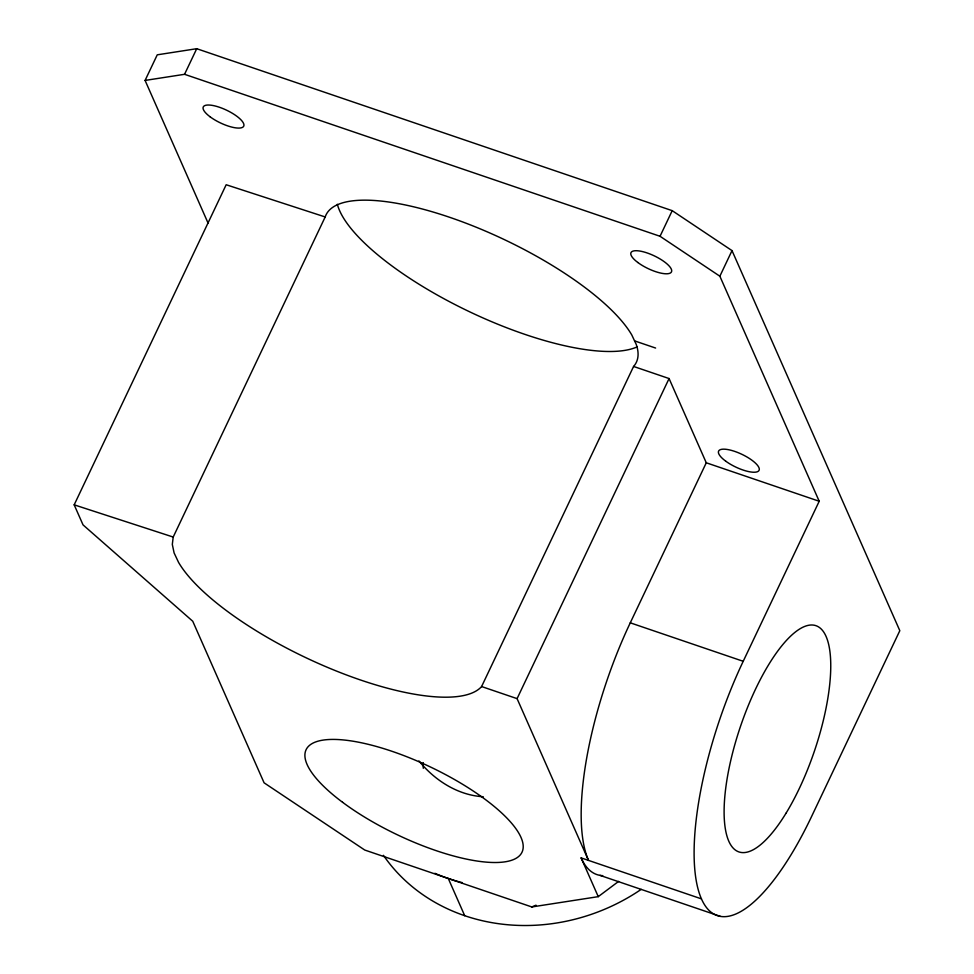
<?xml version="1.0" encoding="UTF-8"?>
<svg xmlns="http://www.w3.org/2000/svg" width="974" height="974" viewBox="0 0 974 974"><rect width="100%" height="100%" fill="white"/><g stroke="black" fill="none" stroke-linecap="round" stroke-linejoin="round"><path stroke-width="1.46" d="M325.194 216.958L173.202 537.051L172.313 544.429L174.102 552.915L178.546 562.363A171.777 54.227 25.4 0 0 332.633 669.515A171.777 54.227 25.4 0 0 481.594 686.548L517.084 698.638L588.503 860.395A186.716 60.887 -71.2 0 1 630.275 622.824L706.272 462.784L669.077 378.545L633.587 366.455A171.777 54.227 25.4 0 0 636.241 344.431L631.797 334.983A171.777 54.227 25.4 0 0 467.459 223.764A171.777 54.227 25.4 0 0 325.194 216.958L226.175 184.743L74.182 504.836L83.034 524.876L192.755 621.254L264.088 782.816L364.739 850.034L531.816 906.952L598.255 896.652L618.612 881.397M208.18 223.338L145.089 80.428L157.252 54.824L196.724 48.7L672.206 210.664L732.01 250.61L899.818 630.689L811.659 816.346A186.716 60.887 -71.2 0 1 701.438 898.868L581.137 857.887L598.255 896.652M145.089 80.428L184.561 74.304L196.724 48.7M701.438 898.868A186.716 60.887 -71.2 0 1 743.211 661.297L819.207 501.257L719.859 276.214L660.043 236.28L672.206 210.664M481.594 686.548L633.587 366.455M517.084 698.638L669.077 378.545M719.859 276.214L732.01 250.61M531.816 906.952L536.017 905.175M483.262 796.744C457.853 795.295 434.684 780.332 418.93 760.925M74.182 504.836L173.202 537.051M184.561 74.304L660.043 236.28M634.573 340.888L655.612 348.047M706.272 462.784L819.207 501.257M630.275 622.824L743.211 661.297M600.021 875.37L720.322 916.351M448.284 878.487L464.708 915.706M462.187 882.614A186.716 166.384 -23.8 0 1 434.879 873.301M423.288 768.291A119.498 106.483 -23.8 0 1 423.252 762.618M641.209 889.359A186.716 166.384 -23.8 0 1 383.427 855.318M637.349 346.793A171.777 54.227 25.4 0 1 469.979 311.96A171.777 54.227 25.4 0 1 337.357 204.284M602.723 875.65A186.716 60.887 -71.2 0 1 581.137 857.887M342.556 802.272A119.498 37.718 25.4 0 0 521.224 853.614A119.498 37.718 25.4 0 0 378.375 747.021A119.498 37.718 25.4 0 0 342.556 802.272M786.006 813.253A119.498 38.972 -71.2 0 0 818.744 627.037A119.498 38.972 -71.2 0 0 727.554 776.168A119.498 38.972 -71.2 0 0 786.006 813.253M725.618 461.079A22.402 7.074 25.4 0 0 758.977 470.503A22.402 7.074 25.4 0 0 731.937 450.524A22.402 7.074 25.4 0 0 725.618 461.079M210.092 116.795A22.402 7.074 25.4 0 0 243.585 126.413A22.402 7.074 25.4 0 0 216.8 106.434A22.402 7.074 25.4 0 0 210.092 116.795M637.824 262.493A22.402 7.074 25.4 0 0 671.329 272.123A22.402 7.074 25.4 0 0 644.544 252.132A22.402 7.074 25.4 0 0 637.824 262.493"/></g></svg>
